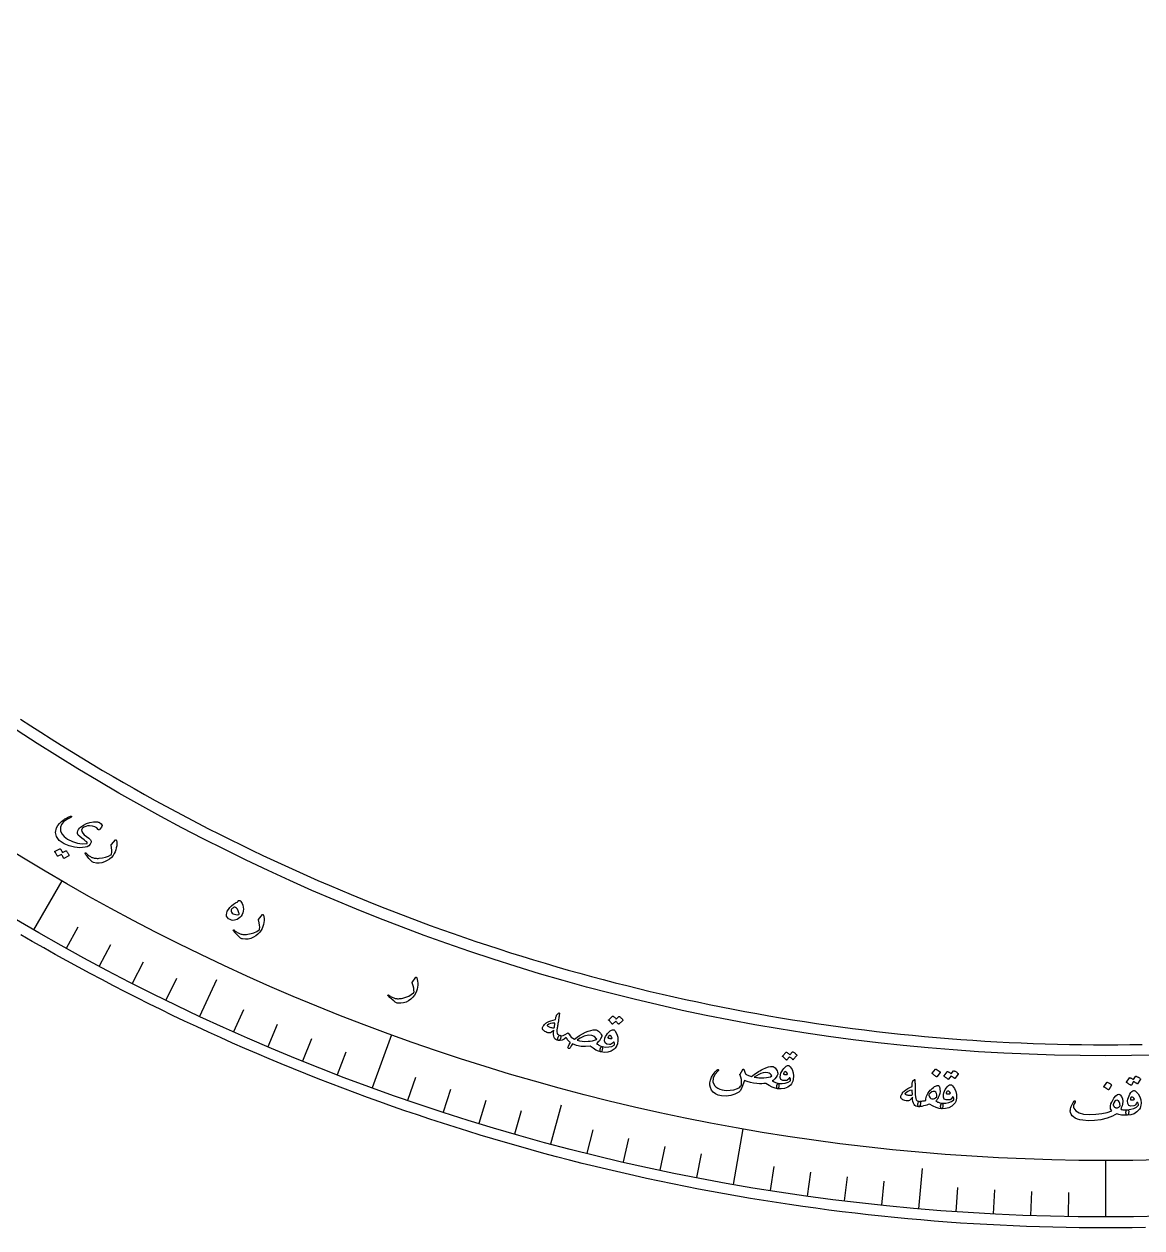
# Model space of a CAD drawing. Header units: millimetres. Extents: x -280 to 280, y -280 to 343.
# Drawn here: x -140.6 to 4.7, y -280 to -123.6 of the extents above; entities that cross this region are included whole.
import ezdxf

# ---------------------------------------------------------------- set-up
doc = ezdxf.new("R2010")
doc.units = ezdxf.units.MM
for name, color, linetype in [('CUT_INNER', 6, 'Continuous'), ('CUT_OUTER', 1, 'Continuous'), ('ENGRAVE', 7, 'Continuous'), ('ENGRAVE_FINE', 8, 'Continuous'), ('TEXT', 5, 'Continuous')]:
    doc.layers.add(name, color=color, linetype=linetype)

msp = doc.modelspace()

# ---------------------------------------------------------------- linework, layer by layer
at = {"layer": 'CUT_INNER'}
msp.add_lwpolyline([(-141.0273, -213.8919), (-139.7123, -214.7532), (-138.3919, -215.6064), (-137.0664, -216.4515), (-135.7357, -217.2884), (-134.3999, -218.1172), (-133.059, -218.9378), (-131.7131, -219.7501), (-130.3623, -220.5541), (-129.0065, -221.3498), (-127.6459, -222.1372), (-126.2805, -222.9163), (-124.9104, -223.6869), (-123.5355, -224.4492), (-122.156, -225.2029), (-120.7718, -225.9482), (-119.3832, -226.685), (-117.99, -227.4133), (-116.5924, -228.133), (-115.1904, -228.8441), (-113.7841, -229.5466), (-112.3735, -230.2404), (-110.9586, -230.9256), (-109.5396, -231.6021), (-108.1165, -232.2698), (-106.6893, -232.9288), (-105.258, -233.5791), (-103.8228, -234.2205), (-102.3837, -234.8532), (-100.9408, -235.477), (-99.494, -236.0919), (-98.0435, -236.6979), (-96.5893, -237.2951), (-95.1315, -237.8833), (-93.6701, -238.4625), (-92.2051, -239.0328), (-90.7367, -239.594), (-89.2649, -240.1463), (-87.7897, -240.6895), (-86.3112, -241.2236), (-84.8294, -241.7486), (-83.3445, -242.2646), (-81.8564, -242.7714), (-80.3653, -243.2691), (-78.8711, -243.7577), (-77.3739, -244.237), (-75.8739, -244.7072), (-74.3709, -245.1681), (-72.8652, -245.6198), (-71.3567, -246.0623), (-69.8456, -246.4955), (-68.3318, -246.9194), (-66.8155, -247.3341), (-65.2966, -247.7394), (-63.7753, -248.1354), (-62.2515, -248.522), (-60.7254, -248.8993), (-59.1971, -249.2672), (-57.6665, -249.6257), (-56.1337, -249.9749), (-54.5989, -250.3146), (-53.0619, -250.6449), (-51.523, -250.9658), (-49.9821, -251.2772), (-48.4394, -251.5791), (-46.8948, -251.8716), (-45.3485, -252.1546), (-43.8004, -252.4281), (-42.2507, -252.6921), (-40.6995, -252.9466), (-39.1466, -253.1916), (-37.5923, -253.427), (-36.0366, -253.6529), (-34.4796, -253.8693), (-32.9212, -254.076), (-31.3616, -254.2733), (-29.8008, -254.4609), (-28.2389, -254.639), (-26.676, -254.8074), (-25.112, -254.9663), (-23.5471, -255.1156), (-21.9813, -255.2553), (-20.4146, -255.3854), (-18.8472, -255.5058), (-17.2791, -255.6166), (-15.7104, -255.7179), (-14.141, -255.8094), (-12.5711, -255.8914), (-11.0008, -255.9637), (-9.43, -256.0264), (-7.8589, -256.0794), (-6.2875, -256.1228), (-4.7158, -256.1566), (-3.144, -256.1807), (-1.572, -256.1952), (0, -256.2), (1.572, -256.1952), (3.144, -256.1807), (4.7158, -256.1566)], dxfattribs=at)
at = {"layer": 'CUT_OUTER'}
msp.add_lwpolyline([(5.1539, -279.9526), (3.436, -279.9789), (1.718, -279.9947), (0, -280), (-1.718, -279.9947), (-3.436, -279.9789), (-5.1539, -279.9526), (-6.8715, -279.9157), (-8.5889, -279.8682), (-10.306, -279.8103), (-12.0227, -279.7418), (-13.7389, -279.6627), (-15.4547, -279.5732), (-17.1698, -279.4731), (-18.8843, -279.3625), (-20.5981, -279.2413), (-22.3111, -279.1097), (-24.0232, -278.9675), (-25.7345, -278.8149), (-27.4448, -278.6517), (-29.1541, -278.4781), (-30.8622, -278.294), (-32.5692, -278.0993), (-34.275, -277.8943), (-35.9795, -277.6787), (-37.6826, -277.4527), (-39.3843, -277.2163), (-41.0845, -276.9694), (-42.7832, -276.7121), (-44.4803, -276.4444), (-46.1757, -276.1663), (-47.8693, -275.8777), (-49.5612, -275.5788), (-51.2512, -275.2695), (-52.9392, -274.9499), (-54.6253, -274.6199), (-56.3093, -274.2795), (-57.9912, -273.9289), (-59.6709, -273.5679), (-61.3483, -273.1966), (-63.0235, -272.815), (-64.6963, -272.4232), (-66.3666, -272.0211), (-68.0345, -271.6088), (-69.6997, -271.1862), (-71.3624, -270.7534), (-73.0224, -270.3104), (-74.6796, -269.8573), (-76.334, -269.394), (-77.9855, -268.9205), (-79.6341, -268.437), (-81.2797, -267.9433), (-82.9222, -267.4395), (-84.5617, -266.9257), (-86.1979, -266.4018), (-87.8309, -265.8679), (-89.4606, -265.324), (-91.0869, -264.7701), (-92.7098, -264.2062), (-94.3292, -263.6323), (-95.945, -263.0486), (-97.5572, -262.4549), (-99.1658, -261.8514), (-100.7706, -261.238), (-102.3716, -260.6147), (-103.9688, -259.9817), (-105.5621, -259.3389), (-107.1514, -258.6863), (-108.7366, -258.0239), (-110.3178, -257.3519), (-111.8948, -256.6701), (-113.4676, -255.9787), (-115.0361, -255.2777), (-116.6003, -254.567), (-118.1601, -253.8468), (-119.7154, -253.117), (-121.2663, -252.3777), (-122.8125, -251.6289), (-124.3542, -250.8705), (-125.8912, -250.1028), (-127.4234, -249.3256), (-128.9508, -248.5391), (-130.4734, -247.7432), (-131.9911, -246.938), (-133.5038, -246.1234), (-135.0115, -245.2996), (-136.514, -244.4666), (-138.0115, -243.6244), (-139.5037, -242.7729), (-140.9907, -241.9124)], dxfattribs=at)
at = {"layer": 'ENGRAVE'}
for points in [[(-139.286, -241.2504), (-135.6208, -234.9021)], [(-117.7296, -252.472), (-115.5168, -247.7265)], [(-95.2772, -261.7721), (-92.7701, -254.8837)], [(-72.0997, -269.0799), (-70.7446, -264.0223)], [(-48.3735, -274.3399), (-47.1006, -267.1208)], [(0, -278.572), (0, -271.2416)], [(-24.2791, -277.5119), (-23.8228, -272.2959)]]:
    msp.add_lwpolyline(points, dxfattribs=at)
for radius in [278.572, 271.2416, 257.628]:
    msp.add_circle((0, 0), radius, dxfattribs=at)
at = {"layer": 'ENGRAVE_FINE'}
for points in [[(-135.0544, -243.6446), (-133.5313, -240.8969)], [(-130.7816, -245.9645), (-129.3067, -243.1906)], [(-126.469, -248.2095), (-125.0428, -245.4103)], [(-122.1179, -250.3789), (-120.7407, -247.5552)], [(-113.3054, -254.4882), (-112.0276, -251.6182)], [(-108.8468, -256.4269), (-107.6192, -253.535)], [(-104.3549, -258.2875), (-103.178, -255.3746)], [(-99.8313, -260.0694), (-98.7054, -257.1364)], [(-90.6942, -263.395), (-89.6714, -260.4246)], [(-86.0835, -264.9377), (-85.1127, -261.9499)], [(-81.4466, -266.3997), (-80.5281, -263.3954)], [(-76.7848, -267.7806), (-75.9189, -264.7607)], [(-67.3927, -270.2972), (-66.6326, -267.2489)], [(-62.6651, -271.4322), (-61.9584, -268.3711)], [(-57.9184, -272.4845), (-57.2652, -269.4116)], [(-53.154, -273.4538), (-52.5546, -270.37)], [(-43.5783, -275.1423), (-43.0868, -272.0394)], [(-38.7697, -275.861), (-38.3325, -272.7499)], [(-33.9494, -276.4956), (-33.5665, -273.3774)], [(-29.1187, -277.046), (-28.7903, -273.9216)], [(-19.4322, -277.8934), (-19.2131, -274.7595)], [(-14.5793, -278.1902), (-14.4149, -275.0529)], [(-9.722, -278.4023), (-9.6124, -275.2626)], [(-4.8618, -278.5296), (-4.8069, -275.3885)]]:
    msp.add_lwpolyline(points, dxfattribs=at)
at = {"layer": 'TEXT'}
for points in [[(-130.9506, -228.2106), (-131.1276, -228.0113), (-131.3702, -227.8677), (-131.6787, -227.7794), (-132.0532, -227.7464), (-132.3165, -227.769), (-132.5634, -227.835), (-132.794, -227.9442), (-133.0082, -228.097), (-133.0417, -228.133), (-133.0676, -228.1756), (-133.0862, -228.2249), (-133.0972, -228.2808), (-133.0739, -228.4881), (-132.9568, -228.7023), (-132.7458, -228.9233), (-132.4408, -229.1508), (-132.1375, -229.3715), (-131.9385, -229.5691), (-131.8439, -229.7436), (-131.8539, -229.8953), (-131.9897, -230.1469), (-132.1654, -230.3395), (-132.3812, -230.473), (-132.6371, -230.5472), (-133.3452, -230.5981), (-134.0349, -230.5371), (-134.7055, -230.3642), (-135.3563, -230.0796), (-135.9927, -229.6425), (-136.371, -229.1516), (-136.4912, -228.6081), (-136.3538, -228.0129), (-136.1993, -227.7334), (-135.9818, -227.4598), (-135.7015, -227.1917), (-135.3585, -226.929), (-135.2536, -226.8616), (-135.1494, -226.7984), (-135.0461, -226.7392), (-134.9435, -226.684), (-134.841, -226.6328), (-134.738, -226.5854), (-134.6343, -226.5416), (-134.5301, -226.5016), (-134.4797, -226.4894), (-134.4437, -226.4938), (-134.422, -226.5146), (-134.4146, -226.552), (-134.4204, -226.5895), (-134.4354, -226.6216), (-134.4597, -226.6481), (-134.4932, -226.6692), (-135.035, -226.9508), (-135.4387, -227.255), (-135.7037, -227.5825), (-135.8294, -227.9337), (-135.8279, -228.3835), (-135.6743, -228.7912), (-135.3687, -229.1564), (-134.9109, -229.4784), (-134.2658, -229.7912), (-133.6367, -229.9896), (-133.0243, -230.0736), (-132.4291, -230.0434), (-132.3894, -230.0347), (-132.3659, -230.0166), (-132.3587, -229.9891), (-132.3676, -229.9524), (-132.4339, -229.8555), (-132.5713, -229.7265), (-132.7798, -229.5653), (-133.0593, -229.3718), (-133.3362, -229.1622), (-133.5236, -228.9613), (-133.6215, -228.7693), (-133.63, -228.5863), (-133.5787, -228.4071), (-133.4941, -228.2372), (-133.3762, -228.0764), (-133.2252, -227.9249), (-132.8693, -227.6618), (-132.4718, -227.4601), (-132.0329, -227.3196), (-131.5525, -227.2401), (-131.4293, -227.2265), (-131.3136, -227.2199), (-131.2054, -227.2203), (-131.1045, -227.2276), (-131.0113, -227.2413), (-130.9259, -227.2606), (-130.8482, -227.2855), (-130.7783, -227.3162), (-130.5349, -227.4882), (-130.4421, -227.692), (-130.4998, -227.928), (-130.7084, -228.1961), (-130.7847, -228.2567), (-130.8505, -228.2793), (-130.9058, -228.264), (-130.9506, -228.2106)], [(-128.6829, -229.5778), (-128.6721, -229.5675), (-128.662, -229.5604), (-128.6524, -229.5562), (-128.6433, -229.5551), (-128.6232, -229.5641), (-128.6046, -229.5858), (-128.5874, -229.6201), (-128.5717, -229.667), (-128.5302, -229.8848), (-128.5185, -230.1162), (-128.5365, -230.3612), (-128.5843, -230.6198), (-128.6576, -230.886), (-128.7511, -231.1364), (-128.8649, -231.3711), (-128.9992, -231.5899), (-129.2246, -231.8509), (-129.483, -232.0777), (-129.7747, -232.2703), (-130.0995, -232.4284), (-130.4465, -232.542), (-130.8003, -232.5942), (-131.161, -232.5849), (-131.5282, -232.5141), (-131.6209, -232.4847), (-131.7063, -232.4425), (-131.7845, -232.3875), (-131.8554, -232.3197), (-132.0086, -232.1457), (-132.1458, -231.9868), (-132.267, -231.843), (-132.3723, -231.7145), (-132.4613, -231.6013), (-132.5335, -231.5039), (-132.589, -231.4222), (-132.6279, -231.3562), (-132.634, -231.3391), (-132.6368, -231.324), (-132.6361, -231.3109), (-132.632, -231.2997), (-132.6231, -231.2873), (-132.6122, -231.2772), (-132.5992, -231.2694), (-132.5841, -231.2639), (-132.5679, -231.2625), (-132.5516, -231.2668), (-132.5351, -231.2768), (-132.5184, -231.2925), (-132.4188, -231.3911), (-132.321, -231.4811), (-132.2252, -231.5626), (-132.1313, -231.6356), (-132.0386, -231.7006), (-131.9461, -231.7581), (-131.8539, -231.808), (-131.762, -231.8504), (-131.6666, -231.8863), (-131.5641, -231.9166), (-131.4545, -231.9414), (-131.3378, -231.9605), (-131.2137, -231.9736), (-131.0821, -231.9803), (-130.9429, -231.9805), (-130.7962, -231.9742), (-130.3687, -231.9284), (-129.975, -231.8385), (-129.6149, -231.7047), (-129.2885, -231.5272), (-129.2649, -231.5112), (-129.2446, -231.4889), (-129.2275, -231.4603), (-129.2137, -231.4254), (-129.1786, -231.1933), (-129.1725, -230.9169), (-129.1953, -230.5962), (-129.2468, -230.2312), (-129.2462, -230.2102), (-129.2432, -230.1928), (-129.2377, -230.1791), (-129.2298, -230.1689)], [(-135.1235, -231.0151), (-135.1099, -231.0116), (-135.095, -231.0136), (-135.0786, -231.0209), (-135.0607, -231.0336), (-135.0078, -231.098), (-134.9585, -231.1636), (-134.9127, -231.2305), (-134.8706, -231.2987), (-134.8319, -231.3689), (-134.7964, -231.4417), (-134.7642, -231.5171), (-134.7351, -231.5952), (-134.7325, -231.6154), (-134.7364, -231.6329), (-134.7468, -231.6478), (-134.7637, -231.6601), (-135.3935, -231.9819), (-135.4065, -231.9834), (-135.4198, -231.9756), (-135.4335, -231.9586), (-135.4476, -231.9322), (-135.4553, -231.911), (-135.4698, -231.8795), (-135.4911, -231.8379), (-135.5191, -231.7861), (-135.554, -231.7235), (-135.5959, -231.6493), (-135.645, -231.5636), (-135.701, -231.4664), (-136.1961, -231.7115), (-136.2153, -231.7167), (-136.2325, -231.7105), (-136.2477, -231.6931), (-136.2608, -231.6643), (-136.2722, -231.6395), (-136.2908, -231.6013), (-136.3166, -231.5498), (-136.3495, -231.4849), (-136.3905, -231.4062), (-136.4403, -231.3132), (-136.499, -231.2059), (-136.5664, -231.0842), (-136.5712, -231.0677), (-136.5699, -231.0548), (-136.5626, -231.0455), (-136.5494, -231.0397), (-135.9232, -230.7454), (-135.9096, -230.742), (-135.8947, -230.744), (-135.8783, -230.7514), (-135.8604, -230.7642), (-135.8139, -230.8163), (-135.7708, -230.8703), (-135.7311, -230.9263), (-135.6948, -230.9842), (-135.6617, -231.0437), (-135.6316, -231.1042), (-135.6044, -231.1659), (-135.5801, -231.2286)], [(-112.6652, -237.441), (-112.5916, -237.4417), (-112.5206, -237.4683), (-112.4522, -237.5208), (-112.3863, -237.5991), (-112.2433, -237.8388), (-112.1419, -238.0824), (-112.0821, -238.3302), (-112.0639, -238.5821), (-112.084, -238.8263), (-112.1424, -239.0579), (-112.2391, -239.2768), (-112.3744, -239.4832), (-112.5263, -239.6578), (-112.6902, -239.7999), (-112.866, -239.9092), (-113.0537, -239.9858), (-113.245, -240.0282), (-113.4316, -240.0348), (-113.6134, -240.0057), (-113.7903, -239.9408), (-114.0043, -239.8197), (-114.1554, -239.6719), (-114.2435, -239.4976), (-114.2687, -239.2969), (-114.2385, -239.0819), (-114.1569, -238.8578), (-114.0242, -238.6245), (-113.8405, -238.3819), (-113.6175, -238.1456), (-113.3706, -237.938), (-113.0998, -237.759), (-112.8052, -237.6086), (-112.7938, -237.6004), (-112.7803, -237.5835), (-112.7649, -237.5578), (-112.7474, -237.5233), (-112.7272, -237.4863), (-112.7067, -237.4603), (-112.686, -237.4451), (-112.6652, -237.441)], [(-112.7129, -239.2808), (-112.6656, -239.2576), (-112.6391, -239.2116), (-112.6333, -239.1429), (-112.6482, -239.0515), (-112.7283, -238.7951), (-112.8287, -238.594), (-112.9496, -238.4479), (-113.0912, -238.357), (-113.1688, -238.3358), (-113.2534, -238.3428), (-113.3449, -238.3779), (-113.4433, -238.4411), (-113.534, -238.5166), (-113.6025, -238.5887), (-113.6487, -238.6572), (-113.6726, -238.7222), (-113.6775, -238.8603), (-113.6313, -238.9825), (-113.534, -239.0889), (-113.3857, -239.1793), (-113.2079, -239.25), (-113.0364, -239.2905), (-112.8714, -239.3007), (-112.7129, -239.2808)], [(-109.5884, -239.2815), (-109.5785, -239.2704), (-109.5689, -239.2624), (-109.5597, -239.2575), (-109.5508, -239.2557), (-109.53, -239.263), (-109.5096, -239.2831), (-109.4898, -239.3159), (-109.4703, -239.3614), (-109.4112, -239.5751), (-109.3807, -239.8048), (-109.3787, -240.0504), (-109.4054, -240.312), (-109.4567, -240.5833), (-109.5296, -240.8406), (-109.6239, -241.0837), (-109.74, -241.3127), (-109.9434, -241.5911), (-110.1825, -241.8382), (-110.4576, -242.0539), (-110.7685, -242.2379), (-111.105, -242.3794), (-111.4535, -242.4601), (-111.8137, -242.4802), (-112.1855, -242.4395), (-112.2803, -242.4177), (-112.3688, -242.3826), (-112.4512, -242.3341), (-112.5274, -242.2723), (-112.6943, -242.1113), (-112.8439, -241.9641), (-112.9764, -241.8307), (-113.0918, -241.7111), (-113.1897, -241.6056), (-113.2696, -241.5144), (-113.3315, -241.4374), (-113.3756, -241.3748), (-113.3832, -241.3583), (-113.3871, -241.3435), (-113.3875, -241.3303), (-113.3843, -241.3188), (-113.3765, -241.3057), (-113.3665, -241.2948), (-113.3541, -241.286), (-113.3395, -241.2793), (-113.3235, -241.2766), (-113.3068, -241.2795), (-113.2896, -241.2882), (-113.2718, -241.3025), (-113.1644, -241.3926), (-113.0596, -241.4744), (-112.9575, -241.5478), (-112.858, -241.6129), (-112.7603, -241.6702), (-112.6635, -241.7199), (-112.5675, -241.7622), (-112.4724, -241.797), (-112.3744, -241.825), (-112.2698, -241.8469), (-112.1586, -241.8626), (-112.0407, -241.8722), (-111.916, -241.8752), (-111.7842, -241.8712), (-111.6455, -241.86), (-111.4997, -241.8418), (-111.0774, -241.7614), (-110.6923, -241.6398), (-110.3443, -241.4772), (-110.0334, -241.2737), (-110.0112, -241.2558), (-109.9928, -241.232), (-109.9781, -241.2021), (-109.9671, -241.1662), (-109.951, -240.932), (-109.9674, -240.656), (-110.0163, -240.3382), (-110.0972, -239.9786), (-110.0984, -239.9576), (-110.0968, -239.9401), (-110.0924, -239.9259), (-110.0853, -239.9152)], [(-89.6725, -247.435), (-89.6636, -247.4232), (-89.6547, -247.4144), (-89.6459, -247.4087), (-89.6372, -247.4062), (-89.6159, -247.4118), (-89.594, -247.4302), (-89.5715, -247.4612), (-89.5484, -247.505), (-89.472, -247.7132), (-89.4228, -247.9396), (-89.4008, -248.1842), (-89.406, -248.4471), (-89.435, -248.7217), (-89.4866, -248.984), (-89.5608, -249.2341), (-89.6577, -249.4718), (-89.8377, -249.7659), (-90.0558, -250.0317), (-90.3123, -250.2691), (-90.6072, -250.478), (-90.9311, -250.6464), (-91.2717, -250.7554), (-91.6291, -250.8048), (-92.003, -250.7946), (-92.0992, -250.7806), (-92.1904, -250.7529), (-92.2764, -250.7113), (-92.3574, -250.6559), (-92.5369, -250.5091), (-92.698, -250.3746), (-92.841, -250.2525), (-92.9658, -250.1427), (-93.0719, -250.0456), (-93.159, -249.9612), (-93.2271, -249.8895), (-93.2761, -249.8307), (-93.285, -249.8149), (-93.2902, -249.8004), (-93.2916, -249.7874), (-93.2893, -249.7757), (-93.2826, -249.762), (-93.2735, -249.7502), (-93.2619, -249.7404), (-93.2479, -249.7326), (-93.2322, -249.7286), (-93.2154, -249.7301), (-93.1975, -249.7373), (-93.1785, -249.7502), (-93.0641, -249.8312), (-92.9531, -249.9041), (-92.8453, -249.969), (-92.7408, -250.0258), (-92.6387, -250.0748), (-92.5381, -250.1165), (-92.439, -250.1508), (-92.3414, -250.1777), (-92.2415, -250.1976), (-92.1354, -250.2109), (-92.0233, -250.2175), (-91.905, -250.2174), (-91.7805, -250.2102), (-91.6495, -250.1954), (-91.5121, -250.173), (-91.3683, -250.143), (-90.954, -250.0283), (-90.5801, -249.8756), (-90.2466, -249.6851), (-89.9533, -249.4569), (-89.9327, -249.4373), (-89.9162, -249.412), (-89.904, -249.381), (-89.896, -249.3443), (-89.8991, -249.1096), (-89.9381, -248.8359), (-90.0127, -248.5231), (-90.1227, -248.1714), (-90.1256, -248.1505), (-90.1254, -248.1329), (-90.1223, -248.1184), (-90.1161, -248.1071)], [(-71.1048, -252.0941), (-71.0476, -252.0593), (-71.0114, -252.0634), (-70.9962, -252.1064), (-71.0021, -252.1881), (-71.0101, -252.2362), (-71.0203, -252.303), (-71.0327, -252.3884), (-71.0474, -252.4926), (-71.065, -252.6163), (-71.0863, -252.7603), (-71.1112, -252.9246), (-71.1398, -253.1093), (-71.1678, -253.2908), (-71.1929, -253.4533), (-71.2152, -253.5967), (-71.2347, -253.7211), (-71.2512, -253.8261), (-71.2646, -253.911), (-71.275, -253.976), (-71.2822, -254.0209), (-71.3207, -254.3065), (-71.3248, -254.5356), (-71.2947, -254.7082), (-71.2304, -254.8243), (-71.177, -254.8773), (-71.1068, -254.9218), (-71.02, -254.9577), (-70.9165, -254.985), (-70.8583, -255.0118), (-70.8197, -255.0545), (-70.8008, -255.1131), (-70.8016, -255.1876), (-70.8181, -255.2729), (-70.8444, -255.3565), (-70.8804, -255.4385), (-70.9261, -255.5187), (-70.9745, -255.5845), (-71.0205, -255.6307), (-71.0642, -255.6572), (-71.1054, -255.664), (-71.3035, -255.6068), (-71.4646, -255.5231), (-71.5886, -255.4132), (-71.6756, -255.277), (-71.7303, -255.0974), (-71.7543, -254.8745), (-71.7477, -254.6084), (-71.7104, -254.2991), (-71.868, -254.4494), (-72.0166, -254.5605), (-72.1563, -254.6323), (-72.287, -254.665), (-72.3847, -254.6621), (-72.4944, -254.6406), (-72.6162, -254.6003), (-72.75, -254.5412), (-72.8873, -254.4663), (-72.9994, -254.3924), (-73.0863, -254.3196), (-73.1478, -254.2479), (-73.1914, -254.1687), (-73.2134, -254.0926), (-73.2138, -254.0196), (-73.1926, -253.9498), (-73.15, -253.8673), (-73.0924, -253.779), (-73.02, -253.6848), (-72.9326, -253.5846), (-72.839, -253.4857), (-72.7597, -253.4082), (-72.6948, -253.352), (-72.6441, -253.3171), (-72.3822, -253.1905), (-72.105, -253.0803), (-71.8125, -252.9864), (-71.5047, -252.9088), (-71.4737, -252.7614), (-71.4454, -252.6346), (-71.42, -252.5284), (-71.3972, -252.4427), (-71.3728, -252.3723), (-71.342, -252.3119), (-71.305, -252.2613), (-71.2617, -252.2206)], [(-71.5821, -253.3833), (-71.8812, -253.3999), (-72.1452, -253.4495), (-72.3741, -253.5323), (-72.5681, -253.6485), (-72.5841, -253.6673), (-72.5893, -253.6872), (-72.5836, -253.7081), (-72.567, -253.7302), (-72.4981, -253.7863), (-72.4202, -253.8363), (-72.3334, -253.8801), (-72.2377, -253.9178), (-72.1332, -253.9493), (-72.0198, -253.9746), (-71.8975, -253.9937), (-71.7663, -254.0067), (-71.7453, -254.006), (-71.722, -254.0009), (-71.6964, -253.9913), (-71.6685, -253.9773), (-71.6556, -253.9144), (-71.6432, -253.8482), (-71.6315, -253.7787), (-71.6204, -253.7061), (-71.6099, -253.6302), (-71.6, -253.5511), (-71.5908, -253.4688), (-71.5821, -253.3833)], [(-63.2682, -252.5355), (-63.2565, -252.5284), (-63.242, -252.526), (-63.2246, -252.5283), (-63.2045, -252.5353), (-63.1377, -252.5818), (-63.074, -252.6305), (-63.0133, -252.6815), (-62.9556, -252.7347), (-62.9006, -252.7907), (-62.848, -252.8502), (-62.7976, -252.9132), (-62.7496, -252.9796), (-62.7418, -252.9981), (-62.7407, -253.0161), (-62.7465, -253.0333), (-62.7591, -253.0498), (-63.2635, -253.5376), (-63.2753, -253.5428), (-63.2899, -253.5391), (-63.3072, -253.5267), (-63.3274, -253.5055), (-63.3404, -253.4874), (-63.3624, -253.4615), (-63.3934, -253.4278), (-63.4334, -253.3862), (-63.4828, -253.3362), (-63.5419, -253.2773), (-63.6107, -253.2093), (-63.6892, -253.1323), (-64.0879, -253.5082), (-64.1045, -253.5187), (-64.1223, -253.5177), (-64.1411, -253.5053), (-64.1611, -253.4816), (-64.1785, -253.4611), (-64.2061, -253.4298), (-64.244, -253.3879), (-64.2921, -253.3353), (-64.3515, -253.2718), (-64.423, -253.197), (-64.5066, -253.1111), (-64.6023, -253.0139), (-64.6111, -252.9996), (-64.6134, -252.9869), (-64.609, -252.9758), (-64.5982, -252.9665), (-64.0896, -252.5061), (-64.0779, -252.499), (-64.0633, -252.4966), (-64.046, -252.499), (-64.0259, -252.5061), (-63.9683, -252.5426), (-63.9135, -252.582), (-63.8614, -252.6242), (-63.812, -252.6693), (-63.7651, -252.7167), (-63.7207, -252.766), (-63.6788, -252.8172), (-63.6393, -252.8703)], [(-69.306, -256.0684), (-69.4009, -256.2156), (-69.4776, -256.3403), (-69.536, -256.4427), (-69.576, -256.5226), (-69.6098, -256.587), (-69.6474, -256.6351), (-69.6888, -256.667), (-69.7339, -256.6826), (-69.774, -256.6834), (-69.8098, -256.6761), (-69.8415, -256.6609), (-69.8689, -256.6378), (-69.8846, -256.5432), (-69.8365, -256.3909), (-69.7247, -256.1809), (-69.5493, -255.9131), (-69.6522, -255.8456), (-69.7441, -255.7749), (-69.8248, -255.7011), (-69.8945, -255.6242), (-69.9564, -255.5413), (-70.0138, -255.4495), (-70.0666, -255.3487), (-70.1149, -255.239), (-70.3904, -255.4536), (-70.6475, -255.5959), (-70.8858, -255.666), (-71.1054, -255.664), (-71.1433, -255.6478), (-71.1715, -255.6151), (-71.1899, -255.5658), (-71.1986, -255.4998), (-71.1949, -255.3566), (-71.1707, -255.2312), (-71.1259, -255.1238), (-71.0607, -255.0342), (-71.0216, -254.9999), (-70.9845, -254.9803), (-70.9495, -254.9753), (-70.9165, -254.985), (-70.735, -255.0227), (-70.5162, -254.9883), (-70.2603, -254.8818), (-69.9676, -254.7029), (-69.9334, -254.6819), (-69.9023, -254.6721), (-69.8743, -254.6737), (-69.8494, -254.6866), (-69.8357, -254.696), (-69.8228, -254.7081), (-69.8106, -254.7231), (-69.7993, -254.741), (-69.788, -254.7608), (-69.7759, -254.7819), (-69.7632, -254.8041), (-69.7499, -254.8276), (-69.6188, -255.0435), (-69.4552, -255.2226), (-69.2589, -255.3646), (-69.0301, -255.4697), (-68.7135, -255.2114), (-68.3737, -254.9773), (-68.0106, -254.7674), (-67.6242, -254.5816), (-67.2513, -254.4323), (-66.9187, -254.3267), (-66.6262, -254.2649), (-66.3736, -254.2469), (-66.2189, -254.2696), (-66.0666, -254.3289), (-65.9168, -254.4249), (-65.7694, -254.5576), (-65.644, -254.7042), (-65.555, -254.8514), (-65.5023, -254.9994), (-65.486, -255.1481), (-65.6405, -255.4253), (-65.8079, -255.6697), (-65.9884, -255.8815), (-66.182, -256.0605), (-66.0793, -256.1257), (-65.9795, -256.1866), (-65.8825, -256.2431), (-65.7885, -256.2953), (-65.6972, -256.3422), (-65.6084, -256.3829), (-65.5219, -256.4174), (-65.438, -256.4456), (-65.4101, -256.4654), (-65.3949, -256.5071), (-65.3924, -256.5709), (-65.4026, -256.6567), (-65.4442, -256.8698), (-65.493, -257.0195), (-65.549, -257.1058), (-65.6122, -257.1285), (-65.9263, -257.0436), (-66.2596, -256.8877), (-66.6119, -256.6605), (-66.9827, -256.3622), (-67.5961, -256.4431), (-68.1882, -256.421), (-68.7584, -256.296), (-69.306, -256.0684)], [(-63.9531, -254.2448), (-63.9032, -254.2655), (-63.8513, -254.3027), (-63.7977, -254.3565), (-63.7421, -254.427), (-63.526, -254.817), (-63.4089, -255.2244), (-63.3912, -255.6494), (-63.4732, -256.0919), (-63.5528, -256.3132), (-63.6501, -256.5039), (-63.7651, -256.664), (-63.8979, -256.7934), (-64.284, -257.0325), (-64.6986, -257.1682), (-65.1415, -257.2002), (-65.6122, -257.1285), (-65.6557, -257.1058), (-65.6869, -257.063), (-65.7059, -257.0001), (-65.7125, -256.917), (-65.7115, -256.8723), (-65.7069, -256.8275), (-65.6987, -256.7826), (-65.687, -256.7376), (-65.6729, -256.6937), (-65.658, -256.6521), (-65.6421, -256.6127), (-65.6252, -256.5756), (-65.5875, -256.5135), (-65.5438, -256.4711), (-65.4939, -256.4485), (-65.438, -256.4456), (-64.9766, -256.4993), (-64.5614, -256.486), (-64.1925, -256.4061), (-63.87, -256.2596), (-63.8562, -256.1495), (-63.8507, -256.0606), (-63.8535, -255.9928), (-63.8645, -255.9462), (-63.8813, -255.9042), (-63.8992, -255.875), (-63.9183, -255.8586), (-63.9386, -255.8551), (-63.9535, -255.8564), (-63.9661, -255.8603), (-63.9763, -255.8668), (-63.9841, -255.876), (-64.0948, -256.0077), (-64.214, -256.101), (-64.3418, -256.1557), (-64.4782, -256.1718), (-64.8468, -256.1086), (-65.0702, -255.9474), (-65.1483, -255.6886), (-65.0813, -255.3324), (-64.9997, -255.1391), (-64.8861, -254.9458), (-64.7403, -254.7526), (-64.5626, -254.5593), (-64.3863, -254.399), (-64.2261, -254.2931), (-64.0817, -254.2417), (-63.9531, -254.2448)], [(-66.1732, -255.4319), (-66.4323, -255.1395), (-66.7832, -254.9877), (-67.2265, -254.976), (-67.763, -255.1038), (-68.0414, -255.2075), (-68.2905, -255.3259), (-68.5105, -255.459), (-68.7011, -255.607), (-68.4001, -255.6821), (-68.0598, -255.7319), (-67.6804, -255.7561), (-67.2619, -255.7547), (-66.986, -255.7309), (-66.7161, -255.6831), (-66.4524, -255.6112), (-66.1948, -255.5152), (-66.1698, -255.501), (-66.1579, -255.4823), (-66.159, -255.4593), (-66.1732, -255.4319)], [(-64.4092, -255.0021), (-64.4897, -255.0044), (-64.5631, -255.0459), (-64.6294, -255.1266), (-64.6885, -255.2464), (-64.693, -255.2665), (-64.6952, -255.2811), (-64.695, -255.2902), (-64.6924, -255.2939), (-64.6209, -255.3317), (-64.5462, -255.3612), (-64.4684, -255.3824), (-64.3875, -255.3952), (-64.3142, -255.398), (-64.2515, -255.3911), (-64.1995, -255.3744), (-64.1581, -255.348), (-64.2126, -255.2046), (-64.2726, -255.0991), (-64.3381, -255.0316), (-64.4092, -255.0021)], [(-40.7124, -257.1372), (-40.7013, -257.1291), (-40.6871, -257.1254), (-40.6696, -257.1262), (-40.6489, -257.1314), (-40.5783, -257.1718), (-40.5105, -257.2147), (-40.4456, -257.2601), (-40.3834, -257.308), (-40.3237, -257.359), (-40.266, -257.4136), (-40.2103, -257.4719), (-40.1566, -257.5337), (-40.1471, -257.5516), (-40.1445, -257.5693), (-40.1487, -257.587), (-40.1598, -257.6046), (-40.6192, -258.135), (-40.6304, -258.1412), (-40.6453, -258.1388), (-40.6637, -258.128), (-40.6857, -258.1087), (-40.7002, -258.0918), (-40.7244, -258.0679), (-40.7582, -258.037), (-40.8018, -257.9992), (-40.8554, -257.9538), (-40.9195, -257.9003), (-40.994, -257.8386), (-41.079, -257.7688), (-41.4429, -258.1785), (-41.4585, -258.1904), (-41.4763, -258.191), (-41.4962, -258.1804), (-41.5182, -258.1585), (-41.5373, -258.1396), (-41.5675, -258.1109), (-41.609, -258.0725), (-41.6616, -258.0244), (-41.7264, -257.9663), (-41.8042, -257.8982), (-41.8951, -257.8199), (-41.9989, -257.7316), (-42.009, -257.7181), (-42.0124, -257.7056), (-42.0091, -257.6943), (-41.999, -257.684), (-41.5332, -257.1805), (-41.5221, -257.1723), (-41.5078, -257.1687), (-41.4903, -257.1695), (-41.4696, -257.1748), (-41.4091, -257.2062), (-41.351, -257.2405), (-41.2954, -257.278), (-41.2422, -257.3185), (-41.1913, -257.3616), (-41.1427, -257.4068), (-41.0964, -257.4541), (-41.0524, -257.5035)], [(-45.3231, -261.2541), (-45.7687, -261.1898), (-46.1888, -261.1004), (-46.5835, -260.986), (-46.9526, -260.8468), (-47.155, -261.426), (-47.3454, -261.8701), (-47.5238, -262.179), (-47.69, -262.3528), (-48.1899, -262.6192), (-48.7304, -262.7887), (-49.3114, -262.8611), (-49.9321, -262.8361), (-50.3574, -262.7509), (-50.715, -262.5984), (-51.0048, -262.3787), (-51.2265, -262.0922), (-51.3742, -261.775), (-51.4483, -261.4542), (-51.4488, -261.1298), (-51.3762, -260.8019), (-51.2184, -260.401), (-51.017, -260.0465), (-50.772, -259.7384), (-50.4835, -259.4765), (-50.4473, -259.4496), (-50.4153, -259.4339), (-50.3875, -259.4294), (-50.3638, -259.436), (-50.3421, -259.4501), (-50.3278, -259.4669), (-50.3211, -259.4861), (-50.3218, -259.5079), (-50.3288, -259.531), (-50.3408, -259.5541), (-50.3577, -259.5772), (-50.3797, -259.6004), (-50.8167, -260.0747), (-51.0385, -260.545), (-51.044, -261.0118), (-50.8321, -261.4749), (-50.6519, -261.6879), (-50.4309, -261.8577), (-50.1691, -261.9842), (-49.8667, -262.0673), (-49.3377, -262.1321), (-48.8241, -262.1222), (-48.3263, -262.0377), (-47.8447, -261.8788), (-47.7027, -261.8047), (-47.5734, -261.7114), (-47.4567, -261.5987), (-47.3526, -261.4669), (-47.3396, -261.4474), (-47.3307, -261.4231), (-47.3259, -261.3941), (-47.3253, -261.3604), (-47.3197, -261.0227), (-47.3493, -260.7094), (-47.4141, -260.4205), (-47.514, -260.1561), (-47.5322, -260.111), (-47.5404, -260.0716), (-47.5388, -260.0381), (-47.5272, -260.0104), (-47.1732, -259.4222), (-47.1478, -259.392), (-47.1242, -259.3714), (-47.1023, -259.3604), (-47.0822, -259.3591), (-47.0674, -259.3653), (-47.0539, -259.3782), (-47.0415, -259.3978), (-47.0304, -259.4242), (-46.833, -259.9612), (-46.7757, -260.0093), (-46.7057, -260.0558), (-46.6228, -260.1005), (-46.5272, -260.1434), (-46.4195, -260.1855), (-46.3003, -260.2277), (-46.1696, -260.2698), (-46.0274, -260.3118), (-45.8548, -260.1808), (-45.6784, -260.0533), (-45.4984, -259.9293), (-45.3147, -259.8089), (-45.1273, -259.692), (-44.9363, -259.5786), (-44.7416, -259.4687), (-44.5432, -259.3623), (-44.1681, -259.1831), (-43.8434, -259.0645), (-43.5688, -259.0066), (-43.3441, -259.0096), (-43.2047, -259.0473), (-43.0786, -259.1114), (-42.9658, -259.2021), (-42.8661, -259.3193), (-42.7786, -259.4568), (-42.7087, -259.5992), (-42.6562, -259.7467), (-42.6214, -259.8993), (-42.6197, -259.9283), (-42.6213, -259.9588), (-42.626, -259.9908), (-42.634, -260.0242), (-42.7116, -260.2108), (-42.8376, -260.4074), (-43.0121, -260.6137), (-43.2351, -260.8299), (-43.2649, -260.8507), (-43.2912, -260.8682), (-43.3139, -260.8823), (-43.3331, -260.893), (-43.2217, -260.9529), (-43.1134, -261.0077), (-43.0082, -261.0576), (-42.9062, -261.1024), (-42.8072, -261.1417), (-42.7112, -261.175), (-42.6182, -261.2024), (-42.5282, -261.2237), (-42.4987, -261.2409), (-42.4799, -261.2812), (-42.4718, -261.3445), (-42.4744, -261.4308), (-42.497, -261.6468), (-42.5324, -261.8002), (-42.5805, -261.8911), (-42.6415, -261.9194), (-42.9802, -261.8625), (-43.3477, -261.726), (-43.7436, -261.5098), (-44.1673, -261.2137), (-44.4344, -261.2548), (-44.7161, -261.2752), (-45.0124, -261.275), (-45.3231, -261.2541)], [(-41.2436, -258.9004), (-41.192, -258.9165), (-41.1371, -258.949), (-41.0789, -258.9979), (-41.0173, -259.0632), (-40.7676, -259.4325), (-40.615, -259.828), (-40.5598, -260.2498), (-40.6024, -260.6979), (-40.6621, -260.9253), (-40.7422, -261.1239), (-40.8426, -261.2934), (-40.9634, -261.4341), (-41.3269, -261.7064), (-41.7279, -261.8781), (-42.1662, -261.9492), (-42.6415, -261.9194), (-42.6868, -261.9006), (-42.7217, -261.8607), (-42.7461, -261.7997), (-42.7601, -261.7175), (-42.763, -261.6729), (-42.7624, -261.6279), (-42.7582, -261.5824), (-42.7505, -261.5366), (-42.7404, -261.4916), (-42.7291, -261.4488), (-42.7168, -261.4082), (-42.7033, -261.3697), (-42.6712, -261.3046), (-42.6314, -261.2585), (-42.5837, -261.2316), (-42.5282, -261.2237), (-42.0639, -261.2364), (-41.6515, -261.1865), (-41.2911, -261.0743), (-40.9828, -260.8999), (-40.9788, -260.7891), (-40.9812, -260.7), (-40.9899, -260.6327), (-41.005, -260.5873), (-41.0254, -260.5469), (-41.0459, -260.5194), (-41.0663, -260.5048), (-41.0868, -260.503), (-41.1016, -260.5057), (-41.1138, -260.5107), (-41.1234, -260.5181), (-41.1304, -260.5279), (-41.229, -260.6689), (-41.3395, -260.7723), (-41.462, -260.8381), (-41.5964, -260.8662), (-41.9692, -260.8358), (-42.2059, -260.6949), (-42.3066, -260.4441), (-42.2713, -260.0834), (-42.2071, -259.8836), (-42.111, -259.681), (-41.9829, -259.4757), (-41.8229, -259.2675), (-41.6615, -259.0922), (-41.5112, -258.9726), (-41.3719, -258.9086), (-41.2436, -258.9004)], [(-22.1186, -259.3754), (-22.1082, -259.3665), (-22.0942, -259.3618), (-22.0767, -259.3613), (-22.0557, -259.365), (-21.9113, -259.4392), (-21.7766, -259.5261), (-21.6517, -259.626), (-21.5364, -259.7387), (-21.5257, -259.7553), (-21.5217, -259.7714), (-21.5244, -259.7868), (-21.5339, -259.8018), (-21.9462, -260.3645), (-21.9609, -260.3775), (-21.9786, -260.3795), (-21.9992, -260.3704), (-22.0228, -260.3502), (-22.0432, -260.3328), (-22.0755, -260.3065), (-22.1197, -260.2713), (-22.1757, -260.2272), (-22.2446, -260.1742), (-22.3272, -260.1121), (-22.4236, -260.0409), (-22.5338, -259.9606), (-22.5482, -259.9476), (-22.5549, -259.9352), (-22.5539, -259.9235), (-22.5451, -259.9125)], [(-19.7798, -259.5878), (-19.7695, -259.5788), (-19.7555, -259.5739), (-19.7381, -259.5733), (-19.717, -259.5769), (-19.6434, -259.6114), (-19.5724, -259.6487), (-19.5039, -259.6887), (-19.4381, -259.7314), (-19.3745, -259.7774), (-19.3125, -259.8271), (-19.2523, -259.8807), (-19.1938, -259.938), (-19.1829, -259.955), (-19.1789, -259.9725), (-19.1816, -259.9904), (-19.1912, -260.0089), (-19.6062, -260.5748), (-19.6169, -260.5818), (-19.6319, -260.5807), (-19.6511, -260.5714), (-19.6746, -260.5539), (-19.6904, -260.5382), (-19.7165, -260.5164), (-19.7527, -260.4883), (-19.7992, -260.4541), (-19.8563, -260.4132), (-19.9245, -260.3651), (-20.0038, -260.3096), (-20.0942, -260.247), (-20.4237, -260.6848), (-20.4383, -260.6979), (-20.456, -260.6999), (-20.4767, -260.6909), (-20.5004, -260.6709), (-20.521, -260.6536), (-20.5534, -260.6274), (-20.5978, -260.5925), (-20.6542, -260.5488), (-20.7234, -260.4961), (-20.8065, -260.4345), (-20.9034, -260.3639), (-21.0141, -260.2843), (-21.0252, -260.2716), (-21.0296, -260.2595), (-21.0272, -260.2479), (-21.018, -260.2368), (-20.5944, -259.6973), (-20.584, -259.6883), (-20.5701, -259.6835), (-20.5526, -259.6829), (-20.5316, -259.6865), (-20.4687, -259.7128), (-20.408, -259.7424), (-20.3495, -259.7752), (-20.2932, -259.8113), (-20.239, -259.8501), (-20.187, -259.8912), (-20.137, -259.9346), (-20.0891, -259.9803)], [(-43.9053, -259.8522), (-44.226, -259.8227), (-44.5328, -259.8448), (-44.8258, -259.9185), (-45.1053, -260.044), (-45.6775, -260.4053), (-45.5406, -260.4307), (-45.399, -260.452), (-45.2526, -260.469), (-45.1016, -260.4818), (-44.9449, -260.4905), (-44.7816, -260.4953), (-44.6116, -260.4961), (-44.4351, -260.4931), (-44.0964, -260.4712), (-43.8073, -260.4247), (-43.568, -260.3536), (-43.3784, -260.2583), (-43.4876, -260.1011), (-43.6118, -259.9811), (-43.751, -259.8981), (-43.9053, -259.8522)], [(-41.631, -259.6949), (-41.711, -259.7044), (-41.7805, -259.7522), (-41.8393, -259.8384), (-41.8876, -259.963), (-41.8904, -259.9834), (-41.8913, -259.9981), (-41.8903, -260.0072), (-41.8873, -260.0106), (-41.8127, -260.042), (-41.7358, -260.0648), (-41.6564, -260.079), (-41.5747, -260.0846), (-41.5014, -260.081), (-41.4396, -260.0685), (-41.3892, -260.0473), (-41.3503, -260.0173), (-41.4173, -259.8793), (-41.4864, -259.7795), (-41.5576, -259.7181), (-41.631, -259.6949)], [(-24.9184, -260.742), (-24.8683, -260.6976), (-24.832, -260.6952), (-24.8094, -260.7347), (-24.8006, -260.8161), (-24.7999, -260.8649), (-24.798, -260.9324), (-24.7949, -261.0187), (-24.7908, -261.1239), (-24.786, -261.2487), (-24.7812, -261.3942), (-24.7764, -261.5603), (-24.7716, -261.7471), (-24.7666, -261.9307), (-24.7623, -262.0951), (-24.7586, -262.2402), (-24.7555, -262.3661), (-24.753, -262.4723), (-24.7511, -262.5582), (-24.7496, -262.624), (-24.7488, -262.6695), (-24.7355, -262.9574), (-24.6987, -263.1835), (-24.6383, -263.348), (-24.5542, -263.4507), (-24.4922, -263.4934), (-24.4152, -263.5246), (-24.3234, -263.5444), (-24.2167, -263.5527), (-24.1546, -263.5687), (-24.109, -263.6039), (-24.08, -263.6581), (-24.0674, -263.7315), (-24.0685, -263.8184), (-24.0793, -263.9054), (-24.1001, -263.9925), (-24.1308, -264.0796), (-24.1666, -264.153), (-24.2037, -264.2066), (-24.2419, -264.2405), (-24.2812, -264.2546), (-24.4864, -264.2337), (-24.6598, -264.1802), (-24.8015, -264.0942), (-24.9113, -263.9757), (-24.9973, -263.8087), (-25.0608, -263.5938), (-25.1018, -263.3308), (-25.1204, -263.0197), (-25.2485, -263.1958), (-25.3749, -263.3316), (-25.4995, -263.4273), (-25.6223, -263.4827), (-25.7189, -263.4974), (-25.8307, -263.4958), (-25.9577, -263.4779), (-26.0999, -263.4437), (-26.2485, -263.3945), (-26.3719, -263.3419), (-26.4704, -263.2857), (-26.5438, -263.2262), (-26.6008, -263.156), (-26.636, -263.0851), (-26.6495, -263.0134), (-26.6411, -262.9409), (-26.6139, -262.8522), (-26.5731, -262.7549), (-26.5186, -262.6493), (-26.4505, -262.5351), (-26.3761, -262.4211), (-26.312, -262.3307), (-26.2581, -262.2637), (-26.2144, -262.2204), (-25.9794, -262.049), (-25.7264, -261.891), (-25.4554, -261.7464), (-25.1664, -261.615), (-25.1622, -261.4645), (-25.157, -261.3347), (-25.1509, -261.2256), (-25.1439, -261.1373), (-25.1324, -261.0637), (-25.113, -260.9987), (-25.0856, -260.9423), (-25.0502, -260.8946)], [(0.1394, -261.0842), (0.1491, -261.0744), (0.1627, -261.0685), (0.1801, -261.0665), (0.2014, -261.0685), (0.3521, -261.13), (0.4941, -261.2051), (0.6275, -261.2939), (0.7524, -261.3964), (0.7645, -261.412), (0.7699, -261.4276), (0.7685, -261.4433), (0.7603, -261.459), (0.3966, -262.055), (0.383, -262.0692), (0.3655, -262.0726), (0.3441, -262.0653), (0.3188, -262.0472), (0.2969, -262.0316), (0.2624, -262.0081), (0.2152, -261.9769), (0.1554, -261.9378), (0.0821, -261.8908), (-0.0058, -261.836), (-0.1083, -261.7733), (-0.2252, -261.7028), (-0.2407, -261.691), (-0.2485, -261.6793), (-0.2485, -261.6675), (-0.2407, -261.6558)], [(3.8778, -260.3114), (3.8873, -260.3015), (3.9007, -260.2954), (3.9181, -260.2932), (3.9394, -260.2948), (4.0158, -260.3225), (4.09, -260.3532), (4.1617, -260.3868), (4.2312, -260.4234), (4.2987, -260.4634), (4.3649, -260.5073), (4.4298, -260.5552), (4.4933, -260.607), (4.5056, -260.6229), (4.5112, -260.6399), (4.5101, -260.6581), (4.5022, -260.6773), (4.1404, -261.2785), (4.1303, -261.2865), (4.1153, -261.2867), (4.0953, -261.2792), (4.0703, -261.264), (4.0532, -261.2498), (4.0252, -261.2304), (3.9866, -261.2058), (3.9372, -261.1759), (3.8766, -261.1404), (3.8043, -261.0986), (3.7203, -261.0506), (3.6246, -260.9964), (3.3363, -261.4623), (3.3229, -261.4767), (3.3054, -261.4803), (3.284, -261.4733), (3.2586, -261.4555), (3.2366, -261.4401), (3.2018, -261.417), (3.1544, -261.3863), (3.0944, -261.3478), (3.0206, -261.3017), (2.9323, -261.2479), (2.8294, -261.1864), (2.7119, -261.1171), (2.6997, -261.1055), (2.6942, -261.0938), (2.6956, -261.0821), (2.7037, -261.0702), (3.0765, -260.4944), (3.0861, -260.4845), (3.0995, -260.4785), (3.1169, -260.4763), (3.1382, -260.478), (3.2032, -260.4985), (3.2663, -260.5224), (3.3275, -260.5498), (3.3869, -260.5806), (3.4443, -260.6144), (3.4999, -260.6506), (3.5537, -260.6893), (3.6055, -260.7304)], [(-25.1577, -262.0958), (-25.449, -262.1655), (-25.6999, -262.2615), (-25.9104, -262.3839), (-26.0805, -262.5328), (-26.0929, -262.5542), (-26.0945, -262.5747), (-26.0851, -262.5943), (-26.0648, -262.613), (-25.9869, -262.6559), (-25.9014, -262.6912), (-25.8082, -262.7188), (-25.7073, -262.7388), (-25.5988, -262.7511), (-25.4827, -262.7557), (-25.359, -262.7527), (-25.2276, -262.742), (-25.207, -262.7376), (-25.185, -262.7284), (-25.1615, -262.7144), (-25.1366, -262.6957), (-25.1351, -262.6314), (-25.1348, -262.5641), (-25.1357, -262.4937), (-25.1378, -262.4202), (-25.141, -262.3437), (-25.1454, -262.2641), (-25.151, -262.1815), (-25.1577, -262.0958)], [(-21.8146, -261.4915), (-21.8035, -261.4926), (-21.7933, -261.4942), (-21.7842, -261.4962), (-21.7761, -261.4986), (-21.7685, -261.5015), (-21.761, -261.5048), (-21.7535, -261.5086), (-21.746, -261.5129), (-21.667, -261.5907), (-21.6065, -261.6914), (-21.5644, -261.8152), (-21.5408, -261.962), (-21.5351, -262.2567), (-21.5706, -262.5391), (-21.6473, -262.8093), (-21.7653, -263.0672), (-21.7987, -263.1273), (-21.8342, -263.1872), (-21.8716, -263.2469), (-21.9109, -263.3065), (-21.9523, -263.3659), (-21.9956, -263.4252), (-22.0409, -263.4843), (-22.0881, -263.5432), (-21.9723, -263.5939), (-21.8599, -263.6398), (-21.7511, -263.681), (-21.6457, -263.7174), (-21.5439, -263.7486), (-21.4455, -263.774), (-21.3506, -263.7938), (-21.2592, -263.8078), (-21.2249, -263.8228), (-21.2005, -263.8616), (-21.1858, -263.9241), (-21.1809, -264.0105), (-21.1865, -264.2275), (-21.2108, -264.3832), (-21.2539, -264.4774), (-21.3158, -264.5103), (-21.6521, -264.481), (-22.0274, -264.3734), (-22.4411, -264.1873), (-22.893, -263.9225), (-23.0575, -263.9829), (-23.2408, -264.0415), (-23.4427, -264.0983), (-23.6634, -264.1534), (-23.8836, -264.2023), (-24.0601, -264.2355), (-24.1926, -264.2529), (-24.2812, -264.2546), (-24.3243, -264.2398), (-24.3596, -264.2041), (-24.387, -264.1475), (-24.4065, -264.07), (-24.4126, -264.0262), (-24.4152, -263.9827), (-24.4144, -263.9395), (-24.4102, -263.8966), (-24.4035, -263.854), (-24.3954, -263.8115), (-24.3858, -263.7691), (-24.3748, -263.7269), (-24.344, -263.6501), (-24.3074, -263.5955), (-24.265, -263.563), (-24.2167, -263.5527), (-24.1029, -263.5428), (-23.992, -263.531), (-23.8838, -263.5175), (-23.7785, -263.5022), (-23.675, -263.4852), (-23.5723, -263.4667), (-23.4706, -263.4465), (-23.3696, -263.4248), (-23.3688, -263.2485), (-23.3419, -263.0676), (-23.2891, -262.8821), (-23.2104, -262.692), (-23.1285, -262.5406), (-23.036, -262.3949), (-22.9328, -262.2551), (-22.819, -262.1211), (-22.6935, -261.9929), (-22.5555, -261.8707), (-22.4049, -261.7545), (-22.2417, -261.6441), (-22.1159, -261.5723), (-22.0028, -261.5229), (-21.9024, -261.4959), (-21.8146, -261.4915)], [(-22.2338, -262.2892), (-22.4171, -262.2839), (-22.5968, -262.3388), (-22.7729, -262.4537), (-22.9456, -262.6288), (-22.9779, -262.6889), (-22.9793, -262.7674), (-22.95, -262.8643), (-22.8898, -262.9796), (-22.8065, -263.09), (-22.7157, -263.1715), (-22.6175, -263.2242), (-22.5118, -263.248), (-22.393, -263.2389), (-22.2632, -263.1925), (-22.1225, -263.1086), (-21.9708, -262.9872), (-21.9602, -262.7248), (-22.0005, -262.5211), (-22.0917, -262.3759), (-22.2338, -262.2892)], [(-20.1667, -261.3881), (-20.114, -261.4), (-20.0566, -261.428), (-19.9946, -261.472), (-19.928, -261.5321), (-19.6492, -261.88), (-19.4651, -262.2619), (-19.376, -262.6778), (-19.3822, -263.1278), (-19.4233, -263.3594), (-19.487, -263.5637), (-19.5734, -263.7409), (-19.6825, -263.8908), (-20.0227, -264.1916), (-20.4086, -264.3953), (-20.8397, -264.5016), (-21.3158, -264.5103), (-21.3625, -264.4952), (-21.4004, -264.4583), (-21.4297, -264.3994), (-21.4503, -264.3187), (-21.4569, -264.2745), (-21.4599, -264.2295), (-21.4594, -264.1839), (-21.4554, -264.1376), (-21.4489, -264.0919), (-21.4412, -264.0484), (-21.4322, -264.0069), (-21.4218, -263.9675), (-21.3952, -263.8999), (-21.3592, -263.8508), (-21.3138, -263.82), (-21.2592, -263.8078), (-20.7954, -263.7829), (-20.3883, -263.6998), (-20.0382, -263.5587), (-19.745, -263.36), (-19.75, -263.2492), (-19.7595, -263.1606), (-19.7737, -263.0943), (-19.7925, -263.0502), (-19.816, -263.0116), (-19.8386, -262.9858), (-19.8602, -262.9729), (-19.8808, -262.9728), (-19.8953, -262.9766), (-19.9071, -262.9826), (-19.916, -262.9908), (-19.9222, -263.0011), (-20.009, -263.1496), (-20.1109, -263.2616), (-20.2276, -263.3371), (-20.3594, -263.3761), (-20.7333, -263.3759), (-20.9807, -263.2546), (-21.1013, -263.0127), (-21.0953, -262.6504), (-21.0475, -262.446), (-20.9681, -262.2363), (-20.857, -262.0213), (-20.7144, -261.8009), (-20.5677, -261.6131), (-20.4276, -261.4817), (-20.2939, -261.4067), (-20.1667, -261.3881)], [(-20.4885, -262.2114), (-20.5675, -262.2273), (-20.6329, -262.2806), (-20.6846, -262.3713), (-20.7226, -262.4994), (-20.7237, -262.5199), (-20.7234, -262.5346), (-20.7217, -262.5436), (-20.7185, -262.5468), (-20.6416, -262.572), (-20.563, -262.5885), (-20.4828, -262.5962), (-20.4009, -262.5952), (-20.3281, -262.5857), (-20.2675, -262.5683), (-20.219, -262.543), (-20.1827, -262.51), (-20.2607, -262.3778), (-20.3376, -262.284), (-20.4135, -262.2285), (-20.4885, -262.2114)], [(1.0542, -263.1573), (1.2923, -262.8533), (1.5102, -262.6794), (1.7082, -262.6356), (1.8866, -262.722), (2.0637, -262.9404), (2.1713, -263.2151), (2.2092, -263.5461), (2.1772, -263.9335), (2.1636, -264.0054), (2.1451, -264.0797), (2.1218, -264.1565), (2.0935, -264.2357), (2.0608, -264.3175), (2.0242, -264.4017), (1.9836, -264.4884), (1.9392, -264.5776), (2.0179, -264.6024), (2.1044, -264.6233), (2.1988, -264.6401), (2.301, -264.653), (2.4115, -264.6608), (2.5308, -264.6626), (2.6589, -264.6584), (2.7957, -264.6482), (2.8296, -264.6469), (2.8605, -264.6514), (2.8886, -264.6619), (2.9139, -264.6783), (2.9451, -264.7083), (2.9677, -264.7521), (2.9816, -264.8097), (2.9868, -264.8811), (2.9773, -265.0809), (2.9435, -265.2261), (2.8854, -265.3168), (2.8032, -265.353), (2.4017, -265.3681), (2.0393, -265.3423), (1.716, -265.2756), (1.432, -265.1681), (1.1745, -265.3245), (0.8803, -265.4701), (0.5492, -265.6046), (0.1814, -265.7279), (-0.65, -265.9342), (-1.4565, -266.0509), (-2.2374, -266.0783), (-2.9917, -266.0166), (-3.3565, -265.9452), (-3.6782, -265.8494), (-3.957, -265.7294), (-4.1928, -265.5853), (-4.3797, -265.4148), (-4.5119, -265.2237), (-4.5894, -265.0118), (-4.6124, -264.7794), (-4.6025, -264.6506), (-4.5773, -264.5147), (-4.5368, -264.3717), (-4.4811, -264.2217), (-4.4111, -264.064), (-4.3278, -263.8982), (-4.2312, -263.7243), (-4.1215, -263.5422), (-4.1016, -263.522), (-4.0818, -263.5076), (-4.0622, -263.4991), (-4.0426, -263.4965), (-4.0143, -263.4994), (-3.9919, -263.507), (-3.9755, -263.5195), (-3.965, -263.5368), (-3.957, -263.5609), (-3.9559, -263.5859), (-3.9617, -263.6118), (-3.9743, -263.6385), (-4.1069, -263.8925), (-4.1833, -264.111), (-4.2034, -264.2943), (-4.167, -264.4422), (-3.8789, -264.8049), (-3.4491, -265.0634), (-2.8775, -265.2171), (-2.1646, -265.265), (-1.2937, -265.229), (-0.5074, -265.1382), (0.1936, -264.9933), (0.8093, -264.7949), (0.6911, -264.6743), (0.6201, -264.5232), (0.5961, -264.3417), (0.6192, -264.1297), (0.6812, -263.8927), (0.7745, -263.6516), (0.8988, -263.4065), (1.0542, -263.1573)], [(3.6561, -262.1394), (3.7097, -262.1465), (3.7693, -262.1691), (3.835, -262.2073), (3.9069, -262.2611), (4.2161, -262.5823), (4.4341, -262.9458), (4.5606, -263.3519), (4.5953, -263.8007), (4.5754, -264.035), (4.5305, -264.2443), (4.4606, -264.4286), (4.3656, -264.5878), (4.0541, -264.9183), (3.6883, -265.1561), (3.2686, -265.3011), (2.7953, -265.353), (2.7474, -265.3423), (2.7062, -265.3089), (2.6717, -265.253), (2.6439, -265.1745), (2.6334, -265.131), (2.6263, -265.0865), (2.6226, -265.0411), (2.6224, -264.9946), (2.6247, -264.9485), (2.6284, -264.9044), (2.6337, -264.8623), (2.6404, -264.8221), (2.6608, -264.7524), (2.6922, -264.7002), (2.7345, -264.6655), (2.7879, -264.6483), (3.2475, -264.5814), (3.6453, -264.4617), (3.9812, -264.2894), (4.2551, -264.0649), (4.2401, -263.955), (4.2225, -263.8676), (4.2024, -263.8028), (4.1797, -263.7606), (4.1527, -263.7243), (4.1279, -263.7007), (4.1052, -263.6898), (4.0847, -263.6916), (4.0706, -263.6967), (4.0594, -263.7038), (4.0513, -263.7127), (4.046, -263.7235), (3.9731, -263.8793), (3.8818, -264.0001), (3.7724, -264.0859), (3.6447, -264.1366), (3.2723, -264.1704), (3.0149, -264.0721), (2.8728, -263.8422), (2.8459, -263.4808), (2.8749, -263.2729), (2.935, -263.0569), (3.0261, -262.8327), (3.1481, -262.6002), (3.2772, -262.3999), (3.4048, -262.2563), (3.531, -262.1695), (3.6561, -262.1394)], [(1.4851, -263.4137), (1.3313, -263.437), (1.1906, -263.5444), (1.0628, -263.7358), (0.9479, -264.0113), (0.9576, -264.0426), (0.9707, -264.0739), (0.9872, -264.1051), (1.0071, -264.1364), (1.0296, -264.1671), (1.0534, -264.1969), (1.0788, -264.2257), (1.1056, -264.2534), (1.1578, -264.3002), (1.2119, -264.3391), (1.2679, -264.3702), (1.3259, -264.3934), (1.3853, -264.4043), (1.4534, -264.3986), (1.5302, -264.3761), (1.6158, -264.337), (1.7013, -264.289), (1.7701, -264.24), (1.8222, -264.1903), (1.8576, -264.1396), (1.8236, -263.833), (1.7502, -263.6098), (1.6374, -263.47), (1.4851, -263.4137)], [(3.4104, -262.9885), (3.3331, -263.0115), (3.2728, -263.0705), (3.2296, -263.1656), (3.2034, -263.2966), (3.2041, -263.3171), (3.2058, -263.3318), (3.2083, -263.3406), (3.2118, -263.3434), (3.2906, -263.3616), (3.3704, -263.3708), (3.451, -263.3713), (3.5325, -263.3628), (3.604, -263.3467), (3.6628, -263.3239), (3.7088, -263.2943), (3.742, -263.2581), (3.6524, -263.1336), (3.5673, -263.0471), (3.4866, -262.9988), (3.4104, -262.9885)]]:
    msp.add_lwpolyline(points, close=True, dxfattribs=at)

doc.saveas('drawing.dxf')
